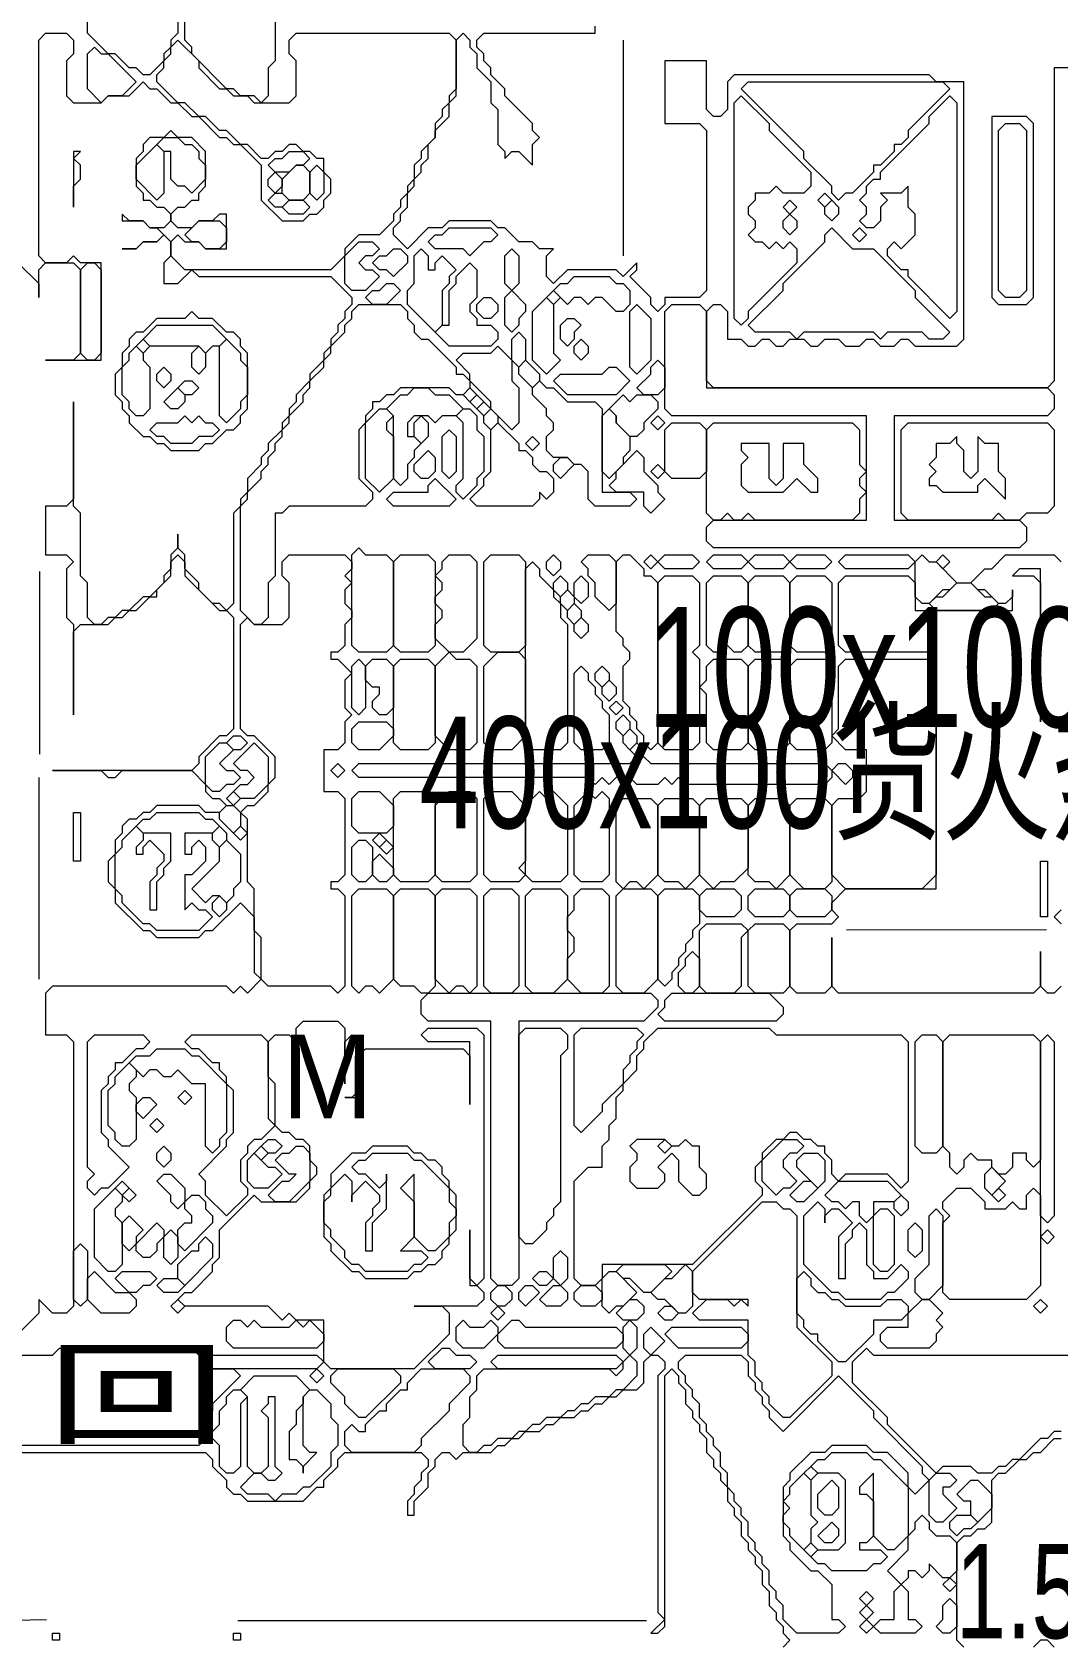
# Model space of a CAD drawing. Extents: x 10 to 1971, y 10 to 1392.
# Drawn here: x 1296.1 to 1443.5, y 608.5 to 840.1 of the extents above; entities that cross this region are included whole.
import ezdxf

# ---------------------------------------------------------------- set-up
doc = ezdxf.new("R2010")
doc.units = 0
for name, color, linetype, lineweight in [('OCR_TEXT', 6, 'Continuous', 0), ('TRACE_CURVE', 6, 'Continuous', 0), ('TRACE_STRAIGHT', 5, 'Continuous', 0), ('TRACE_TEXT_SYMBOL', 6, 'Continuous', 0)]:
    doc.layers.add(name, color=color, linetype=linetype, lineweight=lineweight)
doc.styles.add('wqy-unicode', font='wqy-unicode.lff')

msp = doc.modelspace()

# ---------------------------------------------------------------- linework, layer by layer
at = {"layer": 'TRACE_CURVE', "color": 6}
for points in [[(1331, 846), (1331, 836), (1330, 835), (1330, 831), (1329, 830), (1328, 831), (1326, 831), (1325, 832), (1324, 832), (1319, 837), (1319, 838), (1318, 839), (1318, 843)], [(1317, 843), (1317, 840), (1316, 839), (1316, 838), (1315, 837), (1315, 836), (1313, 834), (1312, 834), (1311, 835), (1310, 835), (1308, 837), (1307, 837), (1304, 840), (1304, 845)], [(1361, 836), (1361, 837), (1360, 838), (1360, 839), (1361, 840), (1377, 840), (1377, 841)], [(1294, 807), (1297, 804), (1297, 802), (1297, 806), (1298, 807), (1302, 807), (1303, 806), (1303, 794), (1302, 793), (1298, 793), (1306, 793), (1306, 807), (1303, 807), (1302, 808), (1301, 807), (1298, 807), (1297, 808), (1297, 839), (1298, 840), (1301, 840), (1302, 839), (1302, 837), (1301, 836), (1301, 831), (1302, 830), (1306, 830), (1307, 831), (1310, 831), (1312, 833)], [(1312, 833), (1313, 832), (1314, 832), (1316, 830), (1317, 830), (1319, 828), (1320, 828), (1323, 825), (1324, 825), (1325, 824), (1326, 824), (1329, 821), (1329, 816), (1332, 813), (1335, 813), (1336, 814), (1337, 814), (1338, 815), (1338, 816), (1339, 817), (1339, 819), (1338, 820), (1338, 822), (1337, 822), (1336, 823), (1335, 823), (1334, 824), (1333, 824), (1332, 823), (1331, 823), (1330, 822), (1329, 822), (1327, 824), (1326, 824), (1324, 826), (1323, 826), (1321, 828), (1320, 828), (1318, 830), (1317, 830), (1314, 833), (1314, 834), (1315, 835), (1315, 836), (1316, 837), (1316, 838), (1317, 839), (1320, 836), (1320, 835), (1323, 832), (1324, 832), (1325, 831), (1327, 831), (1328, 830), (1333, 830), (1334, 831), (1334, 836), (1333, 837), (1333, 839), (1334, 840), (1356, 840), (1357, 839), (1357, 832), (1356, 831)], [(1386, 800), (1385, 801), (1385, 802), (1382, 805), (1383, 806), (1383, 807), (1381, 805), (1380, 806), (1373, 806), (1371, 804), (1370, 805), (1370, 808), (1371, 809), (1369, 809), (1368, 810), (1366, 810), (1364, 812), (1363, 812), (1362, 813), (1356, 813), (1355, 812), (1353, 812), (1350, 809), (1348, 811), (1348, 812), (1349, 813), (1349, 814), (1350, 815), (1350, 817), (1351, 818), (1351, 819), (1352, 820), (1352, 821), (1353, 822), (1353, 824), (1354, 825), (1354, 826), (1356, 828), (1356, 830), (1357, 831), (1357, 839), (1358, 840), (1359, 839), (1359, 838), (1360, 837), (1360, 835), (1362, 833), (1362, 830), (1363, 829), (1363, 824), (1364, 823), (1364, 822), (1365, 823), (1366, 823), (1368, 821), (1368, 824), (1369, 825), (1368, 826), (1368, 827), (1364, 831), (1364, 832), (1362, 834), (1362, 835), (1361, 836)], [(1449, 835), (1443, 835), (1443, 790), (1442, 789), (1394, 789), (1393, 790), (1393, 800), (1394, 801), (1395, 801), (1396, 800), (1396, 796), (1398, 796), (1399, 795), (1400, 795), (1401, 796), (1402, 796), (1403, 795), (1404, 795), (1405, 796), (1407, 796), (1408, 795), (1409, 795), (1410, 796), (1412, 796), (1413, 795), (1415, 795), (1416, 796), (1417, 796), (1418, 795), (1420, 795), (1421, 796), (1422, 796), (1423, 795), (1429, 795), (1430, 796), (1430, 833), (1426, 833), (1425, 834), (1397, 834), (1396, 833), (1396, 829), (1395, 828), (1394, 828), (1393, 829), (1393, 836), (1387, 836), (1387, 827), (1392, 827), (1393, 826), (1393, 803), (1392, 802), (1387, 802), (1387, 801), (1386, 800)], [(1356, 831), (1356, 830), (1355, 829), (1355, 828), (1354, 827), (1354, 825), (1352, 823), (1352, 822), (1351, 821), (1351, 819), (1350, 818), (1350, 817), (1349, 816), (1349, 815), (1348, 814), (1348, 813), (1346, 811), (1343, 811), (1341, 809), (1341, 808), (1339, 806), (1318, 806), (1316, 808), (1316, 810), (1317, 811), (1318, 810), (1320, 810), (1321, 809), (1324, 809), (1324, 814), (1323, 814), (1322, 813), (1320, 813), (1319, 812), (1317, 812), (1316, 813), (1316, 814), (1317, 815), (1318, 815), (1319, 816), (1320, 816), (1320, 817), (1321, 818), (1321, 823), (1319, 825), (1317, 825), (1316, 826), (1315, 825), (1313, 825), (1312, 824), (1312, 823), (1311, 822), (1311, 818), (1312, 817), (1312, 816), (1313, 816), (1314, 815), (1315, 815), (1316, 814), (1316, 813), (1315, 812), (1313, 812), (1312, 813), (1310, 813)], [(1310, 813), (1309, 814), (1309, 813), (1312, 813), (1313, 812), (1314, 812), (1315, 811), (1314, 810), (1312, 810), (1311, 809), (1309, 809), (1311, 809), (1312, 810), (1314, 810), (1315, 811), (1316, 810), (1316, 808), (1315, 807), (1315, 804), (1317, 804), (1319, 806), (1320, 805), (1339, 805), (1342, 802), (1342, 801), (1341, 800), (1341, 799), (1340, 798), (1340, 797), (1339, 796), (1339, 795), (1338, 794), (1338, 793), (1336, 791), (1336, 790), (1334, 788), (1334, 787), (1333, 786), (1333, 785), (1332, 784), (1332, 783), (1330, 781), (1330, 780), (1329, 779), (1329, 778), (1327, 776), (1327, 774), (1326, 773), (1326, 772), (1325, 771), (1325, 758), (1324, 757), (1323, 758), (1322, 758), (1320, 760), (1320, 761), (1318, 763), (1318, 765), (1317, 766), (1317, 768), (1317, 766), (1316, 765), (1316, 763), (1315, 762)], [(1315, 762), (1315, 761), (1313, 759), (1312, 759), (1310, 757), (1309, 757), (1308, 756), (1307, 756), (1306, 755), (1305, 755), (1304, 756), (1304, 761), (1303, 762), (1303, 771), (1302, 772), (1302, 787), (1302, 773), (1301, 772), (1298, 772), (1298, 765), (1301, 765), (1302, 764), (1301, 763), (1301, 756), (1302, 755), (1302, 742), (1302, 754), (1303, 755), (1307, 755), (1308, 756), (1309, 756), (1310, 757), (1311, 757), (1313, 759), (1314, 759), (1314, 760), (1316, 762), (1316, 764), (1317, 765), (1318, 764), (1318, 762), (1323, 757), (1324, 757), (1325, 756), (1325, 740), (1324, 739), (1323, 739), (1320, 736), (1320, 735), (1319, 734), (1299, 734), (1306, 734), (1307, 733), (1308, 733), (1309, 734), (1319, 734), (1321, 732), (1321, 731), (1322, 730), (1323, 730), (1324, 729), (1323, 728), (1321, 728), (1320, 729)], [(1444, 703), (1443, 702), (1442, 702), (1441, 703), (1441, 708), (1441, 703), (1440, 702), (1412, 702), (1411, 703), (1411, 710), (1411, 703), (1410, 702), (1406, 702), (1405, 703), (1405, 711), (1406, 712), (1411, 712), (1412, 713), (1411, 714), (1411, 715), (1413, 717), (1426, 717), (1426, 751), (1413, 751), (1412, 752), (1412, 761), (1413, 762), (1422, 762), (1423, 761), (1423, 757), (1437, 757), (1437, 760), (1437, 759), (1436, 758), (1435, 758), (1433, 760), (1432, 760), (1431, 761), (1433, 763), (1434, 763), (1436, 765), (1443, 765), (1444, 764)], [(1320, 729), (1314, 729), (1313, 728), (1312, 728), (1311, 727), (1310, 727), (1309, 726), (1309, 725), (1308, 724), (1308, 722), (1307, 721), (1307, 718), (1308, 717), (1308, 715), (1312, 711), (1313, 711), (1314, 710), (1320, 710), (1321, 711), (1322, 711), (1326, 715), (1328, 713), (1328, 705), (1329, 704), (1327, 702), (1326, 703), (1325, 702), (1324, 703), (1299, 703), (1298, 702), (1298, 696), (1301, 696), (1302, 695), (1302, 657), (1301, 656), (1299, 656), (1297, 658), (1297, 656), (1294, 653)], [(1444, 714), (1443, 713), (1444, 712)], [(1334, 697), (1335, 698), (1340, 698), (1341, 697), (1341, 689), (1341, 695), (1342, 696), (1343, 695), (1343, 688), (1342, 687), (1341, 687), (1343, 687), (1343, 693), (1344, 694), (1358, 694), (1359, 693), (1359, 686), (1359, 695), (1353, 695), (1352, 696), (1353, 697), (1360, 697), (1361, 696), (1361, 661), (1360, 660), (1359, 661), (1359, 668), (1359, 660), (1360, 660), (1361, 659), (1361, 658), (1360, 657), (1351, 657), (1355, 657), (1356, 656), (1356, 653), (1351, 648), (1339, 648), (1338, 649), (1338, 655), (1334, 655), (1333, 656), (1332, 655), (1330, 657), (1318, 657), (1317, 658), (1318, 659), (1319, 659), (1322, 662), (1322, 663), (1323, 664), (1323, 668), (1328, 673), (1329, 672), (1334, 672), (1336, 674), (1336, 675), (1337, 676), (1337, 677), (1336, 678), (1336, 680), (1335, 681), (1334, 681), (1333, 682)], [(1333, 682), (1332, 682), (1331, 683), (1331, 689), (1330, 690), (1330, 695), (1331, 696), (1333, 696), (1334, 695), (1334, 687), (1334, 697)], [(1291, 650), (1299, 650), (1300, 651), (1319, 651), (1320, 650), (1337, 650), (1338, 649), (1337, 648), (1320, 648), (1325, 648), (1326, 647), (1322, 643), (1322, 642), (1321, 641), (1321, 638), (1320, 637), (1289, 637)], [(1444, 639), (1443, 639), (1442, 638), (1441, 638), (1438, 635), (1437, 635), (1436, 634), (1435, 634), (1434, 633), (1432, 633), (1431, 634), (1427, 634), (1426, 633), (1419, 640), (1419, 641), (1414, 646), (1414, 649), (1416, 651), (1417, 650), (1448, 650)], [(1381, 645), (1383, 645), (1384, 646), (1384, 649), (1385, 650), (1386, 650), (1387, 649), (1387, 648), (1386, 647), (1386, 613), (1387, 612), (1385, 610), (1386, 610), (1387, 611), (1387, 647), (1388, 648), (1389, 647), (1389, 646), (1390, 645), (1390, 643), (1391, 642), (1391, 641), (1392, 640), (1392, 639), (1393, 638), (1393, 636), (1394, 635), (1394, 634), (1395, 633), (1395, 632), (1396, 631), (1396, 629), (1397, 628), (1397, 627), (1398, 626), (1398, 624), (1399, 623), (1399, 622), (1400, 621), (1400, 620), (1401, 619), (1401, 617), (1402, 616), (1402, 614), (1403, 613), (1403, 612), (1404, 611), (1404, 610), (1405, 609), (1404, 608)], [(1389, 649), (1390, 650), (1398, 650), (1399, 649), (1399, 647), (1400, 646), (1400, 645), (1401, 644), (1401, 643), (1402, 642), (1402, 641), (1404, 639), (1412, 647), (1417, 642), (1417, 641), (1424, 634), (1424, 633), (1425, 632), (1423, 630), (1422, 631), (1422, 633), (1419, 636), (1417, 636), (1416, 637), (1411, 637), (1410, 636), (1408, 636), (1405, 633), (1405, 632), (1404, 631), (1404, 624), (1405, 623), (1405, 622), (1408, 619), (1409, 619), (1411, 617), (1411, 612), (1412, 612), (1413, 611), (1412, 610), (1406, 610), (1404, 612), (1404, 614), (1403, 615), (1403, 616), (1402, 617), (1402, 619), (1401, 620), (1401, 621), (1400, 622), (1400, 623), (1399, 624), (1399, 626), (1398, 627), (1398, 628), (1397, 629), (1397, 630), (1396, 631), (1396, 633), (1395, 634), (1395, 636), (1394, 637), (1394, 638), (1393, 639)], [(1393, 639), (1393, 640), (1392, 641), (1392, 643), (1391, 644), (1391, 645), (1390, 646), (1390, 647), (1389, 648), (1389, 649)], [(1289, 636), (1321, 636), (1322, 635), (1322, 634), (1324, 632), (1324, 631), (1325, 630), (1326, 630), (1327, 629), (1335, 629), (1337, 631), (1338, 631), (1338, 632), (1340, 634), (1340, 635), (1341, 636), (1352, 636), (1353, 635), (1353, 634), (1352, 633), (1352, 632), (1351, 631), (1351, 630), (1350, 629), (1350, 627), (1351, 627), (1351, 629), (1353, 631), (1353, 633), (1354, 634), (1354, 635), (1355, 636), (1356, 636), (1357, 635), (1358, 636), (1362, 636), (1363, 637), (1364, 637), (1365, 638), (1366, 638), (1367, 639), (1369, 639), (1370, 640), (1371, 640), (1372, 641), (1374, 641), (1375, 642), (1376, 642), (1377, 643), (1378, 643), (1379, 644), (1380, 644), (1381, 645)], [(1435, 633), (1436, 633), (1438, 635), (1439, 635), (1440, 636), (1441, 636), (1443, 638), (1444, 638)], [(1430, 608), (1429, 609), (1429, 623), (1430, 624), (1431, 624), (1432, 625), (1433, 625), (1434, 626), (1434, 632), (1435, 633)], [(1443, 608), (1442, 609), (1441, 609), (1440, 608)]]:
    msp.add_lwpolyline(points, dxfattribs=at)
for points in [[(1304, 837), (1305, 838), (1306, 837), (1307, 837), (1311, 833), (1309, 831), (1307, 831), (1306, 830), (1304, 832)], [(1398, 832), (1399, 833), (1427, 833), (1428, 832), (1422, 826), (1422, 825), (1421, 824), (1420, 824), (1420, 823), (1418, 821), (1417, 821), (1417, 820), (1414, 817), (1413, 817), (1412, 816), (1411, 817), (1411, 818), (1407, 822), (1407, 823)], [(1397, 830), (1398, 831), (1402, 827), (1402, 826), (1408, 820), (1408, 818), (1407, 817), (1404, 817), (1403, 818), (1402, 817), (1400, 817), (1400, 816), (1399, 815), (1399, 814), (1400, 813), (1400, 812), (1399, 811), (1400, 810), (1401, 810), (1402, 809), (1403, 810), (1404, 809), (1405, 810), (1406, 809), (1406, 807), (1399, 800), (1399, 799), (1398, 798), (1397, 799)], [(1428, 831), (1429, 830), (1429, 800), (1428, 799), (1422, 805), (1422, 806), (1421, 806), (1419, 808), (1419, 809), (1420, 810), (1421, 809), (1423, 811), (1423, 814), (1422, 815), (1422, 818), (1421, 817), (1418, 817), (1419, 816), (1418, 815), (1418, 813), (1417, 812), (1416, 812), (1415, 813), (1416, 814), (1416, 815), (1415, 816), (1416, 817), (1416, 818), (1417, 819), (1418, 819), (1418, 820), (1425, 827), (1425, 828)], [(1314, 824), (1315, 825), (1317, 825), (1318, 824), (1319, 824), (1320, 823), (1320, 822), (1321, 821), (1321, 819), (1319, 817), (1318, 818), (1317, 818), (1316, 819), (1316, 823), (1315, 823)], [(1314, 824), (1315, 823), (1315, 817), (1314, 816), (1311, 819), (1311, 821)], [(1332, 822), (1333, 823), (1335, 823), (1336, 822), (1335, 821), (1334, 821), (1333, 820), (1331, 820), (1330, 821), (1331, 822)], [(1330, 819), (1331, 820), (1332, 819), (1332, 818), (1331, 817), (1330, 818)], [(1334, 821), (1335, 821), (1336, 820), (1336, 817), (1335, 816), (1333, 816), (1332, 817), (1332, 819)], [(1336, 820), (1337, 821), (1338, 820), (1338, 817), (1337, 816), (1336, 817)], [(1330, 816), (1331, 817), (1332, 817), (1333, 816), (1332, 815), (1331, 815)], [(1332, 815), (1333, 816), (1335, 816), (1336, 815), (1335, 814), (1333, 814)], [(1404, 815), (1405, 816), (1406, 815), (1405, 814)], [(1409, 816), (1410, 817), (1411, 816), (1410, 815)], [(1410, 815), (1411, 816), (1412, 815), (1412, 814), (1411, 813), (1410, 814)], [(1404, 813), (1405, 814), (1406, 813), (1406, 812), (1405, 811), (1404, 812)], [(1320, 813), (1323, 813), (1324, 812), (1324, 810), (1323, 809), (1321, 809), (1320, 810), (1319, 810), (1318, 811)], [(1355, 811), (1356, 812), (1362, 812), (1363, 811), (1362, 810), (1361, 810), (1359, 808), (1358, 809), (1354, 809), (1353, 810), (1354, 811)], [(1410, 811), (1411, 812), (1414, 809), (1417, 809), (1423, 803), (1423, 802), (1428, 797), (1427, 796), (1425, 796), (1424, 797), (1419, 797), (1418, 796), (1417, 797), (1407, 797), (1406, 796), (1405, 797), (1400, 797), (1399, 798), (1404, 803), (1404, 804), (1410, 810)], [(1414, 811), (1415, 812), (1416, 811), (1415, 810)], [(1343, 810), (1345, 810), (1346, 809), (1345, 808), (1344, 808), (1343, 807), (1344, 806), (1345, 806), (1346, 805), (1344, 803), (1342, 803), (1341, 804), (1341, 808)], [(1347, 808), (1348, 809), (1349, 809), (1350, 808), (1350, 807), (1348, 805), (1347, 806), (1346, 806), (1345, 807), (1346, 808)], [(1351, 808), (1352, 809), (1353, 808), (1353, 806), (1354, 806), (1354, 807), (1355, 808), (1357, 806), (1356, 805), (1356, 804), (1355, 803), (1355, 798), (1354, 797), (1350, 801), (1350, 803), (1351, 804)], [(1364, 808), (1365, 809), (1366, 808), (1366, 804), (1365, 803), (1364, 804)], [(1303, 806), (1304, 807), (1305, 807), (1306, 806), (1306, 794), (1305, 793), (1304, 793), (1303, 794)], [(1359, 807), (1360, 806), (1360, 802), (1359, 801), (1359, 800), (1360, 799), (1360, 798), (1362, 798), (1363, 797), (1363, 796), (1362, 795), (1356, 795), (1354, 797), (1355, 798), (1356, 798), (1356, 803), (1357, 804), (1357, 805)], [(1346, 803), (1347, 804), (1348, 804), (1349, 803), (1347, 801), (1345, 801), (1344, 802), (1345, 803)], [(1373, 804), (1374, 805), (1379, 805), (1380, 804), (1381, 804), (1382, 803), (1382, 801), (1381, 800), (1380, 800), (1378, 802), (1377, 802), (1376, 801), (1375, 802), (1374, 802), (1373, 801), (1371, 803), (1372, 804)], [(1360, 801), (1361, 802), (1362, 802), (1363, 801), (1363, 800), (1362, 799), (1361, 799), (1360, 800)], [(1364, 802), (1365, 803), (1367, 801), (1367, 800), (1366, 799), (1366, 798), (1365, 797), (1364, 798)], [(1370, 802), (1371, 801), (1371, 794), (1372, 793), (1370, 791), (1368, 793), (1368, 800)], [(1370, 802), (1371, 803), (1372, 802), (1371, 801)], [(1342, 800), (1343, 801), (1349, 801), (1350, 800), (1350, 799), (1351, 798), (1351, 797), (1352, 796), (1353, 796), (1357, 792), (1357, 791), (1358, 791), (1359, 790), (1359, 789), (1358, 788), (1357, 788), (1356, 789), (1349, 789), (1348, 788), (1347, 788), (1346, 787), (1345, 787), (1345, 786), (1344, 785), (1344, 784), (1343, 783), (1343, 776), (1345, 774), (1345, 773), (1344, 772), (1333, 772), (1332, 771), (1331, 771), (1331, 762), (1330, 761), (1330, 756), (1329, 755), (1328, 755), (1326, 757), (1326, 772), (1327, 773), (1327, 774), (1329, 776), (1329, 777), (1330, 778), (1330, 779), (1331, 780), (1331, 781), (1332, 782), (1332, 783), (1333, 784), (1333, 785), (1335, 787), (1335, 788), (1336, 789), (1336, 790), (1338, 792), (1338, 793), (1339, 794), (1339, 795), (1341, 797), (1341, 798), (1342, 799)], [(1382, 800), (1383, 801), (1385, 799), (1385, 793), (1383, 791), (1382, 792)], [(1387, 800), (1388, 801), (1392, 801), (1393, 800), (1393, 789), (1442, 789), (1443, 788), (1443, 786), (1442, 785), (1420, 785), (1420, 770), (1438, 770), (1439, 769), (1439, 767), (1438, 766), (1394, 766), (1393, 767), (1393, 769), (1394, 770), (1416, 770), (1416, 785), (1388, 785), (1387, 786)], [(1365, 796), (1366, 797), (1367, 796), (1367, 793), (1366, 792), (1365, 793)], [(1372, 798), (1373, 799), (1374, 799), (1375, 798), (1374, 797), (1374, 796), (1373, 795), (1372, 796)], [(1362, 794), (1363, 795), (1365, 793), (1365, 790), (1366, 789), (1366, 784), (1365, 783), (1362, 786), (1362, 787), (1359, 790), (1359, 791), (1357, 793), (1358, 794)], [(1374, 795), (1375, 796), (1376, 795), (1376, 794), (1375, 793), (1374, 794)], [(1366, 792), (1367, 793), (1369, 791), (1369, 790), (1368, 789), (1366, 791)], [(1385, 792), (1386, 793), (1387, 792), (1387, 789), (1386, 788), (1384, 788), (1383, 789), (1385, 791)], [(1368, 789), (1369, 790), (1370, 789), (1371, 789), (1373, 787), (1377, 787), (1378, 786), (1378, 774), (1382, 774), (1383, 773), (1382, 772), (1377, 772), (1376, 773), (1376, 777), (1375, 778), (1374, 778), (1373, 779), (1371, 779), (1370, 780), (1370, 782), (1371, 783), (1371, 784), (1370, 785), (1370, 786), (1368, 788)], [(1378, 791), (1379, 792), (1380, 792), (1382, 790), (1380, 788), (1373, 788), (1371, 790), (1372, 791)], [(1350, 788), (1351, 789), (1353, 789), (1354, 788), (1356, 788), (1358, 786), (1357, 785), (1355, 785), (1354, 784), (1353, 785), (1351, 785), (1350, 784), (1350, 782), (1351, 782), (1352, 781), (1351, 780), (1351, 779), (1350, 778), (1350, 776), (1349, 775), (1348, 776), (1348, 785), (1347, 786), (1349, 788)], [(1358, 788), (1359, 789), (1360, 788), (1359, 787)], [(1359, 787), (1360, 788), (1361, 787), (1360, 786)], [(1381, 788), (1382, 787), (1383, 788), (1385, 788), (1386, 787), (1386, 786), (1384, 784), (1384, 783), (1383, 782), (1382, 782), (1380, 784), (1380, 785), (1379, 786)], [(1346, 786), (1347, 786), (1348, 785), (1347, 784), (1347, 783), (1348, 782), (1348, 776), (1346, 774), (1344, 776), (1344, 784)], [(1357, 785), (1358, 786), (1359, 786), (1360, 785), (1360, 783), (1361, 782), (1361, 777), (1360, 776), (1360, 775), (1358, 773), (1357, 774), (1357, 775), (1358, 776), (1358, 784)], [(1360, 786), (1361, 787), (1362, 786), (1361, 785)], [(1361, 785), (1362, 786), (1363, 785), (1363, 784), (1362, 783), (1361, 784)], [(1378, 785), (1379, 786), (1380, 785), (1380, 784), (1382, 782), (1382, 780), (1381, 779), (1381, 778), (1379, 776), (1378, 777)], [(1351, 784), (1352, 785), (1353, 784), (1353, 782), (1352, 781), (1351, 782)], [(1355, 782), (1356, 783), (1357, 782), (1357, 777), (1356, 776), (1355, 777)], [(1362, 783), (1363, 784), (1366, 781), (1366, 780), (1367, 780), (1368, 779), (1368, 778), (1369, 777), (1370, 777), (1371, 776), (1371, 774), (1370, 773), (1369, 774), (1369, 773), (1368, 772), (1360, 772), (1359, 773), (1361, 775), (1361, 776), (1362, 777)], [(1385, 784), (1386, 785), (1387, 784), (1386, 783)], [(1387, 783), (1388, 784), (1392, 784), (1393, 783), (1393, 777), (1392, 776), (1388, 776), (1387, 777)], [(1393, 783), (1394, 784), (1414, 784), (1415, 783), (1415, 778), (1416, 777), (1415, 776), (1415, 775), (1416, 774), (1415, 773), (1415, 771), (1414, 770), (1400, 770), (1399, 771), (1398, 770), (1397, 770), (1396, 771), (1395, 770), (1394, 770), (1393, 771)], [(1421, 783), (1422, 784), (1442, 784), (1443, 783), (1443, 772), (1442, 771), (1439, 771), (1438, 770), (1436, 770), (1435, 771), (1434, 770), (1422, 770), (1421, 771)], [(1367, 781), (1368, 782), (1369, 781), (1368, 780)], [(1353, 780), (1354, 779), (1354, 777), (1353, 776), (1352, 776), (1351, 777), (1351, 778)], [(1371, 778), (1372, 779), (1373, 779), (1374, 778), (1372, 776), (1371, 777)], [(1383, 780), (1384, 779), (1384, 777), (1386, 775), (1386, 774), (1387, 773), (1385, 771), (1384, 772), (1384, 774), (1380, 774), (1379, 775), (1380, 776), (1380, 777)], [(1353, 775), (1354, 776), (1357, 773), (1356, 772), (1348, 772), (1347, 773), (1348, 774), (1353, 774)], [(1385, 777), (1386, 778), (1387, 777), (1386, 776)], [(1332, 764), (1333, 765), (1341, 765), (1342, 764), (1342, 763), (1341, 762), (1342, 761), (1341, 760), (1341, 758), (1342, 757), (1342, 756), (1341, 755), (1341, 752), (1340, 751), (1339, 751), (1339, 750), (1340, 750), (1342, 748), (1341, 747), (1341, 743), (1342, 742), (1341, 741), (1341, 738), (1340, 737), (1338, 737), (1338, 731), (1340, 731), (1341, 730), (1341, 719), (1340, 718), (1339, 718), (1339, 717), (1340, 717), (1341, 716), (1341, 703), (1340, 702), (1339, 703), (1330, 703), (1329, 704), (1329, 710), (1328, 711), (1328, 717), (1327, 718), (1327, 727), (1326, 728), (1327, 729), (1328, 729), (1330, 731), (1330, 732), (1331, 733), (1331, 736), (1328, 739), (1327, 739), (1326, 740), (1326, 755), (1327, 756), (1328, 755), (1332, 755), (1333, 756), (1333, 761), (1332, 762)], [(1342, 765), (1343, 766), (1344, 765), (1347, 765), (1348, 764), (1348, 752), (1347, 751), (1343, 751), (1342, 752)], [(1348, 764), (1349, 765), (1353, 765), (1354, 764), (1354, 752), (1353, 751), (1349, 751), (1348, 752)], [(1355, 764), (1356, 765), (1359, 765), (1360, 764), (1360, 753), (1358, 751), (1356, 751), (1354, 753), (1354, 755), (1355, 756), (1355, 757), (1354, 758), (1354, 759), (1355, 760), (1355, 761), (1354, 762), (1355, 763)], [(1361, 764), (1362, 765), (1366, 765), (1367, 764), (1367, 752), (1366, 751), (1362, 751), (1361, 752)], [(1370, 764), (1371, 765), (1372, 764), (1372, 763), (1371, 762), (1370, 763)], [(1375, 764), (1376, 765), (1379, 765), (1380, 764), (1380, 758), (1379, 757), (1377, 759), (1377, 761), (1376, 762), (1376, 763)], [(1380, 764), (1381, 765), (1382, 765), (1384, 763), (1384, 762), (1385, 762), (1386, 761), (1386, 738), (1385, 737), (1384, 738), (1384, 739), (1383, 740), (1383, 741), (1382, 742), (1382, 743), (1381, 744), (1381, 749), (1382, 750), (1382, 751), (1381, 752), (1381, 753), (1380, 754)], [(1384, 764), (1385, 765), (1386, 764), (1385, 763)], [(1386, 764), (1387, 765), (1391, 765), (1392, 764), (1391, 763), (1387, 763)], [(1393, 764), (1394, 765), (1398, 765), (1399, 764), (1398, 763), (1394, 763)], [(1399, 764), (1400, 765), (1404, 765), (1405, 764), (1404, 763), (1400, 763)], [(1405, 764), (1406, 765), (1410, 765), (1411, 764), (1410, 763), (1406, 763)], [(1412, 764), (1413, 765), (1422, 765), (1423, 764), (1422, 763), (1413, 763)], [(1423, 764), (1424, 765), (1425, 764), (1426, 764), (1429, 761), (1428, 760), (1427, 760), (1425, 758), (1424, 758), (1423, 759)], [(1426, 764), (1427, 765), (1428, 764), (1427, 763)], [(1367, 763), (1368, 764), (1369, 763), (1369, 762), (1371, 760), (1371, 759), (1372, 758), (1372, 756), (1373, 755), (1373, 738), (1372, 737), (1368, 737), (1367, 738)], [(1371, 761), (1372, 762), (1373, 761), (1373, 760), (1372, 759), (1371, 760)], [(1372, 759), (1373, 760), (1374, 759), (1374, 758), (1373, 757), (1372, 758)], [(1374, 761), (1375, 762), (1376, 761), (1376, 759), (1375, 758), (1374, 759)], [(1386, 761), (1387, 762), (1391, 762), (1392, 761), (1392, 752), (1391, 751), (1392, 750), (1392, 738), (1391, 737), (1387, 737), (1386, 738)], [(1393, 761), (1394, 762), (1398, 762), (1399, 761), (1399, 752), (1398, 751), (1397, 751), (1396, 752), (1395, 751), (1394, 751), (1393, 752)], [(1399, 761), (1400, 762), (1404, 762), (1405, 761), (1405, 752), (1404, 751), (1400, 751), (1399, 752)], [(1405, 761), (1406, 762), (1410, 762), (1411, 761), (1411, 752), (1410, 751), (1406, 751), (1405, 752)], [(1429, 761), (1431, 761), (1433, 759), (1434, 759), (1435, 758), (1434, 757), (1426, 757), (1425, 758), (1426, 759), (1427, 759)], [(1373, 757), (1374, 758), (1375, 757), (1375, 756), (1374, 755), (1373, 756)], [(1374, 755), (1375, 756), (1376, 755), (1376, 754), (1375, 753), (1374, 754)], [(1356, 751), (1357, 750), (1359, 750), (1360, 749), (1360, 738), (1359, 737), (1356, 737), (1354, 739), (1354, 749)], [(1363, 751), (1366, 751), (1367, 750), (1367, 739), (1365, 737), (1362, 737), (1361, 738), (1361, 749)], [(1342, 749), (1343, 750), (1344, 749), (1344, 743), (1343, 742), (1342, 743)], [(1344, 749), (1345, 750), (1347, 750), (1348, 749), (1348, 743), (1347, 742), (1346, 742), (1345, 743), (1345, 744), (1346, 745), (1346, 746), (1345, 746), (1344, 747)], [(1348, 749), (1349, 750), (1353, 750), (1354, 749), (1354, 738), (1353, 737), (1349, 737), (1348, 738)], [(1374, 748), (1375, 749), (1376, 748), (1376, 747), (1377, 746), (1377, 745), (1378, 744), (1378, 743), (1379, 742), (1379, 738), (1378, 737), (1375, 737), (1374, 738)], [(1377, 748), (1378, 749), (1379, 748), (1379, 747), (1378, 746), (1377, 747)], [(1393, 749), (1394, 750), (1398, 750), (1399, 749), (1399, 738), (1398, 737), (1394, 737), (1393, 738), (1393, 745), (1392, 746), (1393, 747)], [(1399, 749), (1400, 750), (1404, 750), (1405, 749), (1405, 738), (1404, 737), (1400, 737), (1399, 738)], [(1405, 749), (1406, 750), (1410, 750), (1411, 749), (1411, 738), (1410, 737), (1406, 737), (1405, 738)], [(1412, 749), (1413, 750), (1425, 750), (1426, 749), (1426, 719), (1424, 717), (1413, 717), (1411, 719), (1411, 729), (1412, 730), (1415, 730), (1416, 731), (1416, 737), (1413, 737), (1411, 739), (1412, 740)], [(1378, 746), (1379, 747), (1380, 746), (1380, 745), (1379, 744), (1378, 745)], [(1379, 743), (1380, 744), (1381, 743), (1380, 742)], [(1380, 741), (1381, 742), (1382, 741), (1382, 740), (1381, 739), (1380, 740)], [(1324, 738), (1325, 739), (1326, 739), (1327, 738), (1326, 737), (1325, 737)], [(1342, 740), (1343, 741), (1347, 741), (1348, 740), (1348, 739), (1346, 737), (1343, 737), (1342, 738)], [(1381, 739), (1382, 740), (1383, 739), (1383, 738), (1382, 737), (1381, 738)], [(1323, 738), (1324, 738), (1325, 737), (1323, 735), (1324, 734), (1325, 734), (1326, 733), (1325, 732), (1324, 732), (1323, 731), (1322, 731), (1321, 732), (1321, 736)], [(1328, 738), (1330, 736), (1330, 732), (1328, 730), (1326, 730), (1325, 731), (1326, 732), (1327, 732), (1328, 733), (1327, 734), (1326, 734), (1325, 735)], [(1382, 737), (1383, 738), (1384, 737), (1383, 736)], [(1339, 734), (1340, 735), (1341, 734), (1340, 733)], [(1382, 735), (1383, 736), (1384, 736), (1385, 735), (1410, 735), (1411, 734), (1411, 733), (1410, 732), (1390, 732), (1389, 733), (1388, 732), (1387, 733), (1386, 732), (1383, 732), (1382, 733), (1380, 733), (1379, 732), (1378, 733), (1377, 732), (1376, 733), (1343, 733), (1342, 734), (1343, 735)], [(1411, 734), (1412, 735), (1413, 735), (1414, 734), (1414, 733), (1413, 732)], [(1324, 730), (1325, 731), (1326, 730), (1325, 729)], [(1342, 730), (1343, 731), (1346, 731), (1348, 729), (1348, 726), (1347, 725), (1343, 725), (1342, 726)], [(1348, 730), (1349, 731), (1353, 731), (1354, 730), (1354, 719), (1353, 718), (1349, 718), (1348, 719)], [(1356, 731), (1359, 731), (1360, 730), (1360, 719), (1359, 718), (1355, 718), (1354, 719), (1354, 729)], [(1361, 730), (1362, 731), (1365, 731), (1367, 729), (1367, 721), (1366, 720), (1367, 719), (1366, 718), (1362, 718), (1361, 719)], [(1369, 731), (1370, 730), (1371, 731), (1373, 729), (1373, 719), (1372, 718), (1368, 718), (1367, 719), (1367, 729)], [(1376, 731), (1377, 730), (1378, 731), (1379, 730), (1379, 719), (1378, 718), (1375, 718), (1374, 719), (1374, 729)], [(1380, 729), (1381, 730), (1385, 730), (1386, 729), (1386, 719), (1384, 717), (1383, 718), (1382, 718), (1381, 717), (1380, 718)], [(1386, 729), (1387, 730), (1391, 730), (1392, 729), (1392, 719), (1390, 717), (1389, 718), (1387, 718), (1386, 719)], [(1392, 729), (1393, 730), (1398, 730), (1399, 729), (1399, 720), (1397, 718), (1395, 718), (1394, 717), (1392, 719)], [(1399, 729), (1400, 730), (1404, 730), (1405, 729), (1405, 719), (1403, 717), (1402, 718), (1400, 718), (1399, 719)], [(1405, 729), (1406, 730), (1410, 730), (1411, 729), (1411, 718), (1410, 717), (1407, 717), (1405, 719)], [(1313, 727), (1314, 728), (1320, 728), (1321, 727), (1322, 727), (1323, 726), (1322, 725), (1318, 725), (1318, 722), (1319, 722), (1319, 723), (1320, 724), (1321, 723), (1321, 721), (1319, 719), (1318, 719), (1318, 714), (1319, 715), (1320, 714), (1321, 714), (1322, 713), (1320, 711), (1314, 711), (1313, 712), (1312, 712), (1309, 715), (1309, 716), (1308, 717), (1308, 722), (1309, 723), (1309, 724), (1311, 726), (1312, 725), (1312, 724), (1311, 723), (1311, 722), (1312, 722), (1312, 723), (1313, 724), (1315, 722), (1315, 721), (1314, 720), (1314, 719), (1313, 718), (1313, 714), (1314, 714), (1314, 718), (1315, 719), (1315, 720), (1316, 721), (1316, 725), (1312, 725), (1311, 726), (1312, 727)], [(1323, 728), (1324, 729), (1325, 729), (1326, 728), (1326, 726), (1325, 725), (1323, 727)], [(1322, 725), (1323, 726), (1324, 725), (1324, 724), (1323, 723), (1322, 724)], [(1325, 725), (1326, 726), (1327, 725), (1326, 724)], [(1345, 724), (1346, 725), (1347, 724), (1346, 723)], [(1323, 723), (1324, 724), (1326, 722), (1326, 718), (1325, 717), (1325, 716), (1324, 715), (1323, 716), (1322, 716), (1321, 715), (1319, 717), (1323, 721)], [(1342, 723), (1343, 724), (1344, 724), (1345, 723), (1345, 719), (1344, 718), (1343, 718), (1342, 719)], [(1346, 723), (1347, 724), (1348, 723), (1347, 722)], [(1345, 721), (1346, 722), (1348, 720), (1348, 719), (1347, 718), (1346, 718), (1345, 719)], [(1322, 715), (1323, 716), (1324, 715), (1324, 714), (1323, 713), (1322, 714)], [(1342, 716), (1343, 717), (1347, 717), (1348, 716), (1348, 704), (1346, 702), (1345, 703), (1344, 703), (1343, 702), (1342, 703)], [(1348, 716), (1349, 717), (1353, 717), (1354, 716), (1354, 703), (1353, 702), (1352, 702), (1351, 703), (1349, 703), (1348, 704)], [(1354, 716), (1355, 717), (1359, 717), (1360, 716), (1360, 703), (1359, 702), (1358, 703), (1357, 703), (1356, 702), (1354, 704)], [(1361, 716), (1362, 717), (1365, 717), (1366, 716), (1366, 703), (1365, 702), (1362, 702), (1361, 703)], [(1367, 716), (1368, 717), (1372, 717), (1373, 716), (1373, 704), (1371, 702), (1368, 702), (1367, 703)], [(1374, 716), (1375, 717), (1378, 717), (1379, 716), (1379, 703), (1378, 702), (1375, 702), (1373, 704), (1373, 707), (1374, 708), (1374, 710), (1373, 711), (1373, 713), (1374, 714)], [(1380, 716), (1381, 717), (1385, 717), (1386, 716), (1386, 704), (1384, 702), (1381, 702), (1380, 703)], [(1386, 716), (1387, 717), (1391, 717), (1392, 716), (1392, 712), (1391, 711), (1391, 710), (1390, 709), (1390, 708), (1389, 707), (1389, 706), (1388, 705), (1388, 704), (1387, 703), (1386, 704)], [(1392, 716), (1393, 717), (1397, 717), (1398, 716), (1398, 714), (1397, 713), (1393, 713), (1392, 714)], [(1399, 716), (1400, 717), (1404, 717), (1405, 716), (1405, 714), (1404, 713), (1400, 713), (1399, 714)], [(1405, 716), (1406, 717), (1410, 717), (1411, 716), (1411, 714), (1410, 713), (1406, 713), (1405, 714)], [(1392, 711), (1393, 712), (1398, 712), (1399, 711), (1398, 710), (1398, 703), (1397, 702), (1393, 702), (1392, 703)], [(1399, 711), (1400, 712), (1404, 712), (1405, 711), (1405, 703), (1404, 702), (1400, 702), (1399, 703)], [(1390, 707), (1391, 708), (1392, 707), (1392, 703), (1391, 702), (1390, 702), (1389, 703), (1389, 705), (1390, 706)], [(1352, 701), (1353, 702), (1385, 702), (1386, 701), (1386, 700), (1384, 698), (1366, 698), (1366, 661), (1365, 660), (1363, 660), (1362, 661), (1362, 698), (1353, 698), (1352, 699)], [(1387, 701), (1388, 702), (1402, 702), (1404, 700), (1404, 699), (1403, 698), (1387, 698), (1386, 699), (1387, 700)], [(1304, 695), (1305, 696), (1312, 696), (1313, 695), (1312, 694), (1311, 694), (1309, 692), (1308, 692), (1308, 691), (1307, 690), (1307, 689), (1306, 688), (1306, 682), (1307, 681), (1307, 680), (1310, 677), (1307, 674), (1306, 674), (1305, 673), (1304, 674), (1304, 675), (1305, 676), (1304, 677)], [(1318, 695), (1319, 696), (1329, 696), (1330, 695), (1330, 684), (1331, 683), (1329, 681), (1328, 681), (1327, 680), (1327, 679), (1326, 678), (1326, 675), (1327, 674), (1327, 673), (1324, 670), (1321, 673), (1321, 675), (1320, 676), (1324, 680), (1324, 681), (1325, 682), (1325, 688), (1324, 689), (1324, 690), (1323, 691), (1323, 692), (1322, 692), (1320, 694), (1319, 694)], [(1366, 696), (1367, 697), (1372, 697), (1373, 696), (1373, 694), (1372, 693), (1372, 672), (1371, 671), (1371, 670), (1370, 669), (1370, 668), (1368, 666), (1367, 666), (1366, 667)], [(1386, 697), (1402, 697), (1403, 696), (1421, 696), (1422, 695), (1422, 675), (1421, 674), (1419, 676), (1413, 676), (1412, 675), (1411, 676), (1411, 678), (1410, 679), (1410, 680), (1409, 680), (1408, 681), (1407, 681), (1406, 682), (1405, 682), (1404, 681), (1403, 681), (1401, 679), (1401, 678), (1400, 677), (1400, 675), (1401, 674), (1401, 673), (1391, 663), (1378, 663), (1378, 661), (1377, 660), (1375, 660), (1374, 661), (1374, 675), (1376, 677), (1378, 677), (1378, 680), (1379, 681), (1379, 683), (1380, 684), (1380, 687), (1381, 688), (1381, 689), (1383, 691), (1383, 693), (1384, 694), (1384, 695)], [(1374, 696), (1375, 697), (1383, 697), (1384, 696), (1383, 695), (1383, 694), (1382, 693), (1382, 692), (1381, 691), (1381, 689), (1378, 686), (1378, 685), (1375, 682), (1374, 683)], [(1423, 695), (1424, 696), (1426, 696), (1427, 695), (1427, 680), (1426, 679), (1424, 679), (1423, 680)], [(1427, 695), (1428, 696), (1440, 696), (1441, 695), (1441, 678), (1440, 677), (1439, 678), (1439, 679), (1437, 679), (1437, 677), (1436, 676), (1435, 676), (1434, 677), (1434, 678), (1432, 678), (1431, 679), (1430, 678), (1430, 677), (1429, 676), (1428, 677), (1428, 679), (1427, 680)], [(1441, 695), (1442, 696), (1443, 695), (1443, 670), (1442, 669), (1441, 670)], [(1313, 693), (1314, 694), (1318, 694), (1319, 693), (1320, 693), (1324, 689), (1324, 682), (1323, 681), (1323, 680), (1322, 679), (1321, 680), (1321, 689), (1319, 689), (1317, 691), (1316, 690), (1315, 690), (1314, 691), (1313, 691), (1312, 690), (1310, 692), (1311, 693)], [(1310, 692), (1311, 691), (1311, 690), (1310, 689), (1310, 688), (1311, 687), (1311, 681), (1310, 680), (1309, 680), (1308, 681), (1308, 682), (1307, 683), (1307, 688), (1308, 689), (1308, 690)], [(1317, 687), (1318, 688), (1319, 687), (1318, 686)], [(1311, 686), (1312, 687), (1313, 687), (1314, 686), (1312, 684), (1311, 685)], [(1313, 683), (1314, 684), (1315, 683), (1314, 682)], [(1329, 680), (1330, 681), (1331, 681), (1332, 680), (1331, 679), (1330, 679)], [(1404, 681), (1406, 681), (1407, 680), (1406, 679), (1405, 679), (1404, 678), (1404, 677), (1406, 675), (1405, 674), (1404, 674), (1403, 673), (1401, 675), (1401, 678)], [(1314, 679), (1315, 680), (1316, 679), (1316, 678), (1315, 677), (1314, 678)], [(1327, 678), (1328, 679), (1330, 677), (1331, 677), (1332, 676), (1330, 674), (1328, 674), (1327, 675)], [(1328, 679), (1329, 680), (1330, 679), (1329, 678)], [(1333, 679), (1334, 680), (1335, 680), (1336, 679), (1336, 675), (1333, 672), (1331, 672), (1330, 673), (1332, 675), (1333, 675), (1334, 676), (1333, 676), (1331, 678), (1332, 679)], [(1406, 678), (1407, 679), (1409, 679), (1410, 678), (1410, 675), (1409, 674), (1406, 677)], [(1433, 676), (1434, 677), (1436, 675), (1434, 673), (1433, 674)], [(1308, 674), (1309, 675), (1310, 674), (1309, 673)], [(1314, 675), (1315, 676), (1316, 676), (1318, 674), (1318, 672), (1317, 671), (1316, 672), (1316, 673)], [(1407, 675), (1408, 675), (1409, 674), (1407, 672), (1406, 672), (1405, 673)], [(1412, 675), (1419, 675), (1421, 673), (1420, 672), (1417, 672), (1417, 670), (1416, 669), (1415, 670), (1415, 672), (1414, 672), (1413, 671), (1412, 672), (1411, 672), (1410, 673)], [(1308, 674), (1309, 673), (1309, 672), (1308, 671), (1308, 670), (1309, 669), (1309, 663), (1308, 662), (1307, 662), (1305, 664), (1305, 671)], [(1309, 673), (1310, 674), (1311, 673), (1310, 672)], [(1318, 672), (1319, 673), (1320, 673), (1321, 672), (1321, 671), (1322, 670), (1322, 669), (1318, 665), (1317, 666), (1317, 668), (1318, 669), (1319, 669), (1319, 670), (1318, 671)], [(1401, 672), (1403, 672), (1404, 671), (1405, 671), (1406, 670), (1406, 654), (1411, 649), (1411, 647), (1405, 641), (1404, 641), (1402, 643), (1402, 644), (1401, 645), (1401, 646), (1400, 647), (1400, 649), (1399, 650), (1399, 655), (1392, 655), (1391, 656), (1393, 658), (1396, 658), (1397, 657), (1398, 658), (1399, 657), (1399, 658), (1392, 658), (1391, 659), (1391, 662)], [(1409, 672), (1410, 671), (1410, 669), (1410, 670), (1411, 671), (1412, 671), (1414, 669), (1412, 667), (1412, 661), (1413, 661), (1413, 666), (1414, 667), (1414, 668), (1415, 669), (1416, 668), (1416, 663), (1417, 662), (1417, 661), (1419, 661), (1421, 663), (1422, 662), (1422, 661), (1420, 659), (1419, 659), (1418, 658), (1413, 658), (1412, 659), (1411, 659), (1407, 663), (1407, 670)], [(1420, 672), (1421, 673), (1422, 672), (1422, 671), (1421, 670), (1420, 671)], [(1429, 674), (1431, 674), (1433, 672), (1433, 671), (1436, 671), (1437, 672), (1438, 671), (1439, 671), (1439, 673), (1440, 674), (1441, 673), (1441, 660), (1439, 658), (1428, 658), (1427, 659), (1427, 669), (1428, 670), (1427, 671), (1427, 672)], [(1434, 673), (1435, 674), (1436, 673), (1435, 672)], [(1309, 669), (1310, 670), (1312, 668), (1311, 667), (1311, 666), (1310, 665), (1309, 666)], [(1417, 670), (1418, 671), (1419, 671), (1420, 670), (1420, 663), (1419, 662), (1418, 662), (1417, 663)], [(1425, 670), (1426, 671), (1427, 670), (1427, 660), (1425, 658), (1424, 658), (1423, 659), (1423, 661), (1425, 663)], [(1314, 669), (1315, 668), (1315, 667), (1314, 666), (1314, 665), (1313, 664), (1312, 664), (1311, 665), (1311, 666)], [(1315, 667), (1316, 668), (1317, 667), (1317, 664), (1316, 663), (1315, 664)], [(1422, 668), (1423, 669), (1424, 668), (1424, 665), (1423, 664), (1422, 665)], [(1441, 667), (1442, 668), (1443, 667), (1442, 666)], [(1302, 665), (1303, 666), (1304, 665), (1304, 658), (1303, 657), (1302, 658)], [(1320, 666), (1321, 667), (1322, 666), (1322, 664), (1318, 660), (1317, 661), (1317, 663), (1319, 665), (1320, 665)], [(1371, 664), (1372, 665), (1373, 664), (1373, 661), (1372, 660), (1371, 661)], [(1380, 662), (1381, 663), (1387, 663), (1388, 662), (1385, 659), (1384, 659), (1382, 661), (1381, 661)], [(1390, 663), (1391, 662), (1391, 657), (1390, 656), (1389, 656), (1387, 658), (1386, 658), (1385, 659), (1387, 661), (1388, 661)], [(1304, 661), (1305, 662), (1308, 659), (1310, 659), (1311, 658), (1311, 657), (1310, 656), (1306, 656), (1304, 658)], [(1308, 661), (1309, 662), (1313, 662), (1314, 661), (1313, 660), (1312, 660), (1311, 659), (1310, 659)], [(1314, 660), (1315, 661), (1317, 661), (1318, 660), (1317, 659), (1315, 659)], [(1368, 661), (1369, 662), (1370, 662), (1371, 661), (1370, 660), (1369, 660)], [(1378, 661), (1379, 662), (1380, 662), (1383, 659), (1381, 657), (1380, 657), (1379, 656), (1378, 657)], [(1406, 661), (1407, 662), (1408, 661), (1408, 660), (1409, 659), (1410, 659), (1411, 658), (1412, 658), (1413, 657), (1418, 657), (1419, 658), (1421, 658), (1422, 657), (1422, 656), (1421, 655), (1417, 655), (1417, 653), (1413, 649), (1412, 649), (1409, 652), (1409, 653), (1408, 653), (1407, 654), (1407, 655), (1406, 656)], [(1316, 657), (1317, 658), (1318, 657), (1317, 656)], [(1362, 659), (1363, 660), (1364, 660), (1365, 659), (1365, 658), (1364, 657), (1363, 657), (1362, 658)], [(1366, 659), (1367, 660), (1368, 660), (1369, 659), (1367, 657), (1366, 658)], [(1371, 660), (1372, 660), (1373, 659), (1373, 658), (1372, 657), (1370, 657), (1369, 658)], [(1374, 659), (1375, 660), (1377, 660), (1378, 659), (1378, 658), (1377, 657), (1375, 657), (1374, 658)], [(1382, 658), (1383, 658), (1384, 657), (1384, 656), (1383, 655), (1381, 655), (1380, 656)], [(1424, 658), (1425, 658), (1427, 656), (1426, 655), (1427, 654), (1426, 653), (1426, 652), (1425, 651), (1419, 651), (1418, 652), (1418, 653), (1419, 654), (1422, 654), (1422, 656)], [(1440, 657), (1441, 658), (1442, 657), (1441, 656)], [(1362, 656), (1363, 657), (1364, 656), (1363, 655)], [(1386, 656), (1387, 657), (1388, 657), (1389, 656), (1388, 655), (1387, 655)], [(1324, 654), (1325, 655), (1326, 655), (1327, 654), (1328, 655), (1329, 654), (1333, 654), (1334, 655), (1335, 654), (1336, 655), (1338, 653), (1338, 652), (1337, 651), (1325, 651), (1324, 652)], [(1357, 654), (1358, 655), (1359, 654), (1361, 654), (1362, 655), (1363, 654), (1363, 653), (1361, 651), (1358, 651), (1357, 652)], [(1365, 655), (1366, 655), (1367, 654), (1380, 654), (1381, 653), (1381, 652), (1380, 651), (1364, 651), (1363, 652), (1363, 653)], [(1381, 654), (1382, 655), (1383, 654), (1383, 651), (1382, 650), (1381, 651)], [(1384, 653), (1385, 654), (1387, 652), (1385, 650), (1384, 651)], [(1387, 653), (1388, 654), (1398, 654), (1399, 653), (1399, 652), (1398, 651), (1389, 651)], [(1355, 651), (1356, 651), (1357, 650), (1359, 650), (1360, 649), (1359, 648), (1354, 648), (1353, 649)], [(1381, 649), (1382, 650), (1383, 649), (1383, 647), (1381, 645), (1380, 645), (1379, 644), (1377, 644), (1376, 643), (1375, 643), (1374, 642), (1373, 642), (1372, 641), (1370, 641), (1369, 640), (1368, 640), (1367, 639), (1366, 639), (1365, 638), (1363, 638), (1362, 637), (1361, 637), (1360, 636), (1359, 636), (1358, 637), (1358, 640), (1359, 641), (1359, 644), (1360, 645), (1360, 647), (1361, 648), (1379, 648), (1380, 647), (1381, 648)], [(1362, 649), (1363, 650), (1380, 650), (1381, 649), (1380, 648), (1363, 648)], [(1328, 647), (1334, 647), (1336, 645), (1335, 644), (1335, 643), (1334, 642), (1334, 640), (1333, 639), (1333, 635), (1334, 635), (1335, 634), (1335, 633), (1335, 634), (1337, 636), (1336, 636), (1335, 637), (1335, 644), (1336, 645), (1337, 645), (1339, 643), (1339, 641), (1340, 640), (1340, 637), (1339, 636), (1339, 634), (1336, 631), (1335, 631), (1334, 630), (1332, 630), (1331, 629), (1330, 630), (1327, 630), (1326, 631), (1328, 633), (1329, 633), (1330, 632), (1331, 632), (1332, 633), (1331, 634), (1331, 644), (1330, 644), (1330, 643), (1329, 642), (1330, 641), (1330, 634), (1329, 633), (1328, 633), (1327, 634), (1327, 644), (1326, 645)], [(1336, 647), (1337, 648), (1338, 647), (1337, 646)], [(1339, 647), (1340, 648), (1348, 648), (1349, 647), (1349, 646), (1344, 641), (1343, 641), (1341, 643), (1341, 644), (1339, 646)], [(1352, 648), (1358, 648), (1359, 647), (1359, 646), (1356, 643), (1356, 642), (1352, 638), (1352, 637), (1351, 636), (1342, 636), (1341, 637), (1341, 639), (1342, 640), (1343, 639), (1344, 639), (1344, 640), (1346, 642), (1347, 642), (1347, 643), (1349, 645), (1350, 645), (1350, 646)], [(1324, 644), (1325, 645), (1326, 645), (1327, 644), (1326, 643), (1326, 634), (1325, 633), (1324, 633), (1323, 634), (1323, 637), (1322, 638), (1322, 639), (1323, 640), (1323, 642), (1324, 643)], [(1410, 635), (1411, 636), (1416, 636), (1417, 635), (1418, 635), (1422, 631), (1422, 624), (1420, 622), (1419, 622), (1417, 624), (1417, 633), (1415, 631), (1415, 630), (1416, 630), (1417, 629), (1417, 624), (1416, 623), (1415, 623), (1415, 622), (1418, 622), (1419, 621), (1418, 620), (1417, 620), (1416, 619), (1411, 619), (1410, 620), (1409, 620), (1408, 621), (1409, 622), (1412, 622), (1413, 623), (1413, 632), (1412, 633), (1409, 633), (1408, 634), (1409, 635)], [(1407, 633), (1408, 632), (1408, 627), (1409, 626), (1408, 625), (1408, 623), (1407, 622), (1405, 624), (1405, 625), (1404, 626), (1404, 627), (1405, 628), (1404, 629), (1405, 630), (1405, 631)], [(1407, 633), (1408, 634), (1409, 633), (1408, 632)], [(1425, 632), (1426, 633), (1428, 633), (1429, 632), (1428, 631), (1427, 631), (1427, 630), (1429, 628), (1427, 626), (1426, 626), (1425, 627)], [(1411, 632), (1412, 631), (1412, 628), (1411, 627), (1410, 627), (1409, 628), (1409, 630)], [(1431, 632), (1432, 632), (1434, 630), (1434, 628), (1432, 626), (1431, 627), (1431, 629), (1430, 629), (1429, 630)], [(1411, 626), (1412, 625), (1412, 624), (1411, 623), (1410, 623), (1409, 624)], [(1423, 626), (1424, 627), (1425, 626), (1425, 625), (1426, 624), (1428, 624), (1429, 623), (1429, 619), (1428, 618), (1427, 618), (1425, 620), (1425, 619), (1424, 618), (1423, 619), (1422, 619), (1422, 618), (1421, 617), (1419, 619), (1422, 622), (1422, 624), (1423, 625)], [(1428, 626), (1429, 627), (1431, 627), (1432, 626), (1431, 625), (1430, 625), (1429, 624), (1428, 625)], [(1407, 622), (1408, 623), (1409, 622), (1408, 621)], [(1420, 616), (1421, 617), (1422, 616), (1422, 612), (1423, 612), (1424, 611), (1423, 610), (1418, 610), (1417, 611), (1418, 612), (1420, 612)], [(1427, 617), (1428, 618), (1429, 617), (1428, 616)], [(1415, 615), (1416, 616), (1417, 615), (1416, 614)], [(1415, 613), (1416, 614), (1417, 613), (1416, 612)], [(1427, 614), (1428, 615), (1429, 614), (1429, 611), (1428, 610), (1427, 610), (1426, 611), (1427, 612)], [(1415, 611), (1416, 612), (1417, 611), (1416, 610)]]:
    msp.add_lwpolyline(points, close=True, dxfattribs=at)
at = {"layer": 'TRACE_STRAIGHT', "color": 5}
for p, q in [((1381, 839), (1381, 808)), ((1297.11, 762.63), (1297.14, 736.38)), ((1297, 733), (1297, 704)), ((1413.13, 711.1), (1441.88, 711.17)), ((1268.12, 611.44), (1298.14, 611.98)), ((1325.62, 611.86), (1384.38, 611.84))]:
    msp.add_line(p, q, dxfattribs=at)
at = {"layer": 'TRACE_TEXT_SYMBOL', "color": 6}
for points in [[(1434, 828), (1434, 802), (1435, 801), (1439, 801), (1440, 802), (1440, 827), (1439, 828)], [(1435, 826), (1436, 827), (1438, 827), (1439, 826), (1439, 803), (1438, 802), (1436, 802), (1435, 803)], [(1302, 823), (1302, 815), (1302, 818), (1303, 819), (1303, 821), (1302, 822), (1303, 823)], [(1319, 800), (1318, 799), (1314, 799), (1312, 797), (1311, 797), (1310, 796), (1310, 795), (1309, 794), (1309, 792), (1308, 791), (1308, 788), (1309, 787), (1309, 786), (1310, 785), (1310, 784), (1312, 782), (1313, 782), (1314, 781), (1315, 781), (1316, 780), (1320, 780), (1321, 781), (1322, 781), (1324, 783), (1325, 783), (1326, 784), (1326, 785), (1327, 786), (1327, 794), (1326, 795), (1326, 796), (1325, 797), (1324, 797), (1322, 799), (1320, 799)], [(1314, 798), (1322, 798), (1324, 796), (1323, 795), (1322, 795), (1321, 794), (1320, 795), (1313, 795), (1312, 796)], [(1310, 794), (1311, 795), (1312, 794), (1312, 793), (1313, 792), (1313, 786), (1312, 785), (1311, 785), (1310, 786), (1310, 787), (1309, 788), (1309, 792), (1310, 793)], [(1311, 795), (1312, 796), (1313, 795), (1312, 794)], [(1319, 794), (1320, 795), (1321, 794), (1321, 792), (1320, 791), (1319, 792)], [(1323, 795), (1324, 796), (1326, 794), (1326, 793), (1327, 792), (1327, 788), (1326, 787), (1326, 786), (1324, 784), (1323, 785)], [(1314, 791), (1315, 792), (1316, 791), (1316, 790), (1315, 789), (1314, 790)], [(1317, 789), (1318, 790), (1319, 790), (1320, 789), (1319, 788), (1318, 788)], [(1317, 789), (1318, 788), (1318, 787), (1317, 786), (1316, 786), (1315, 787)], [(1317, 784), (1318, 785), (1319, 784), (1320, 785), (1321, 784), (1322, 784), (1323, 783), (1322, 782), (1320, 782), (1319, 781), (1316, 781), (1315, 782), (1314, 782), (1313, 783), (1314, 784)], [(1398, 781), (1398, 780), (1399, 779), (1398, 778), (1398, 775), (1399, 774), (1404, 774), (1406, 776), (1408, 774), (1409, 774), (1409, 776), (1407, 778), (1407, 781), (1404, 781), (1404, 776), (1403, 775), (1402, 776), (1402, 781)], [(1429, 782), (1428, 781), (1426, 781), (1426, 779), (1425, 778), (1426, 777), (1425, 776), (1425, 775), (1426, 775), (1427, 774), (1432, 774), (1432, 775), (1433, 776), (1436, 773), (1436, 776), (1435, 777), (1435, 781), (1433, 781), (1432, 782), (1432, 777), (1431, 776), (1430, 777), (1430, 780), (1429, 781)], [(1438, 763), (1437, 762), (1440, 762), (1441, 761), (1441, 741), (1441, 763)], [(1302, 728), (1303, 728), (1303, 721), (1302, 721)], [(1441, 721), (1442, 721), (1442, 713), (1441, 713)], [(1383, 681), (1382, 680), (1383, 679), (1383, 678), (1382, 677), (1382, 675), (1383, 674), (1386, 674), (1387, 675), (1387, 676), (1386, 677), (1388, 679), (1389, 678), (1389, 675), (1391, 673), (1392, 673), (1393, 674), (1393, 676), (1392, 677), (1392, 680), (1391, 680), (1390, 681), (1389, 680), (1388, 680), (1387, 681)], [(1386, 680), (1387, 681), (1388, 680), (1387, 679)], [(1345, 680), (1344, 679), (1342, 679), (1339, 676), (1339, 674), (1338, 673), (1338, 667), (1339, 666), (1339, 665), (1342, 662), (1343, 662), (1344, 661), (1350, 661), (1351, 662), (1352, 662), (1353, 663), (1354, 663), (1355, 664), (1355, 665), (1356, 666), (1356, 667), (1357, 668), (1357, 673), (1356, 674), (1356, 675), (1355, 676), (1355, 677), (1354, 678), (1353, 678), (1352, 679), (1351, 679), (1350, 680)], [(1344, 678), (1345, 679), (1350, 679), (1351, 678), (1352, 678), (1356, 674), (1356, 672), (1357, 671), (1357, 670), (1356, 669), (1356, 667), (1354, 665), (1353, 665), (1351, 667), (1351, 676), (1349, 674), (1351, 672), (1351, 667), (1349, 665), (1352, 665), (1353, 664), (1352, 663), (1351, 663), (1350, 662), (1344, 662), (1343, 663), (1342, 663), (1341, 664), (1341, 665), (1339, 667), (1339, 668), (1338, 669), (1338, 672), (1339, 673), (1339, 674), (1341, 676), (1342, 675), (1342, 672), (1342, 673), (1344, 675), (1346, 673), (1346, 672), (1345, 671), (1345, 670), (1344, 669), (1344, 665), (1345, 665), (1345, 669), (1347, 671), (1347, 676), (1347, 675), (1346, 674), (1344, 676), (1343, 676), (1342, 677), (1343, 678)], [(1299, 610), (1300, 610), (1300, 609), (1299, 609)], [(1325, 610), (1326, 610), (1326, 609), (1325, 609)]]:
    msp.add_lwpolyline(points, close=True, dxfattribs=at)

# ---------------------------------------------------------------- texts
at = {"layer": 'OCR_TEXT', "color": 6, "style": 'wqy-unicode'}
for s, height, width, p in [('100x100前火风机水采等应急控销', 17.2474, 0.72, (1384.53, 740.26)), ('400x100货火热迹，内部按1:2月金属插银分晒', 16.0578, 0.72, (1351.69, 725.71)), ('M', 12.05, 0.971274, (1332, 684)), ('回', 11.89, 1.612576, (1298, 638.49)), ('1.50M', 13.563, 0.72, (1428.83, 609.29))]:
    msp.add_text(s, height=height, dxfattribs=dict(at, width=width)).set_placement(p)

doc.saveas('drawing.dxf')
